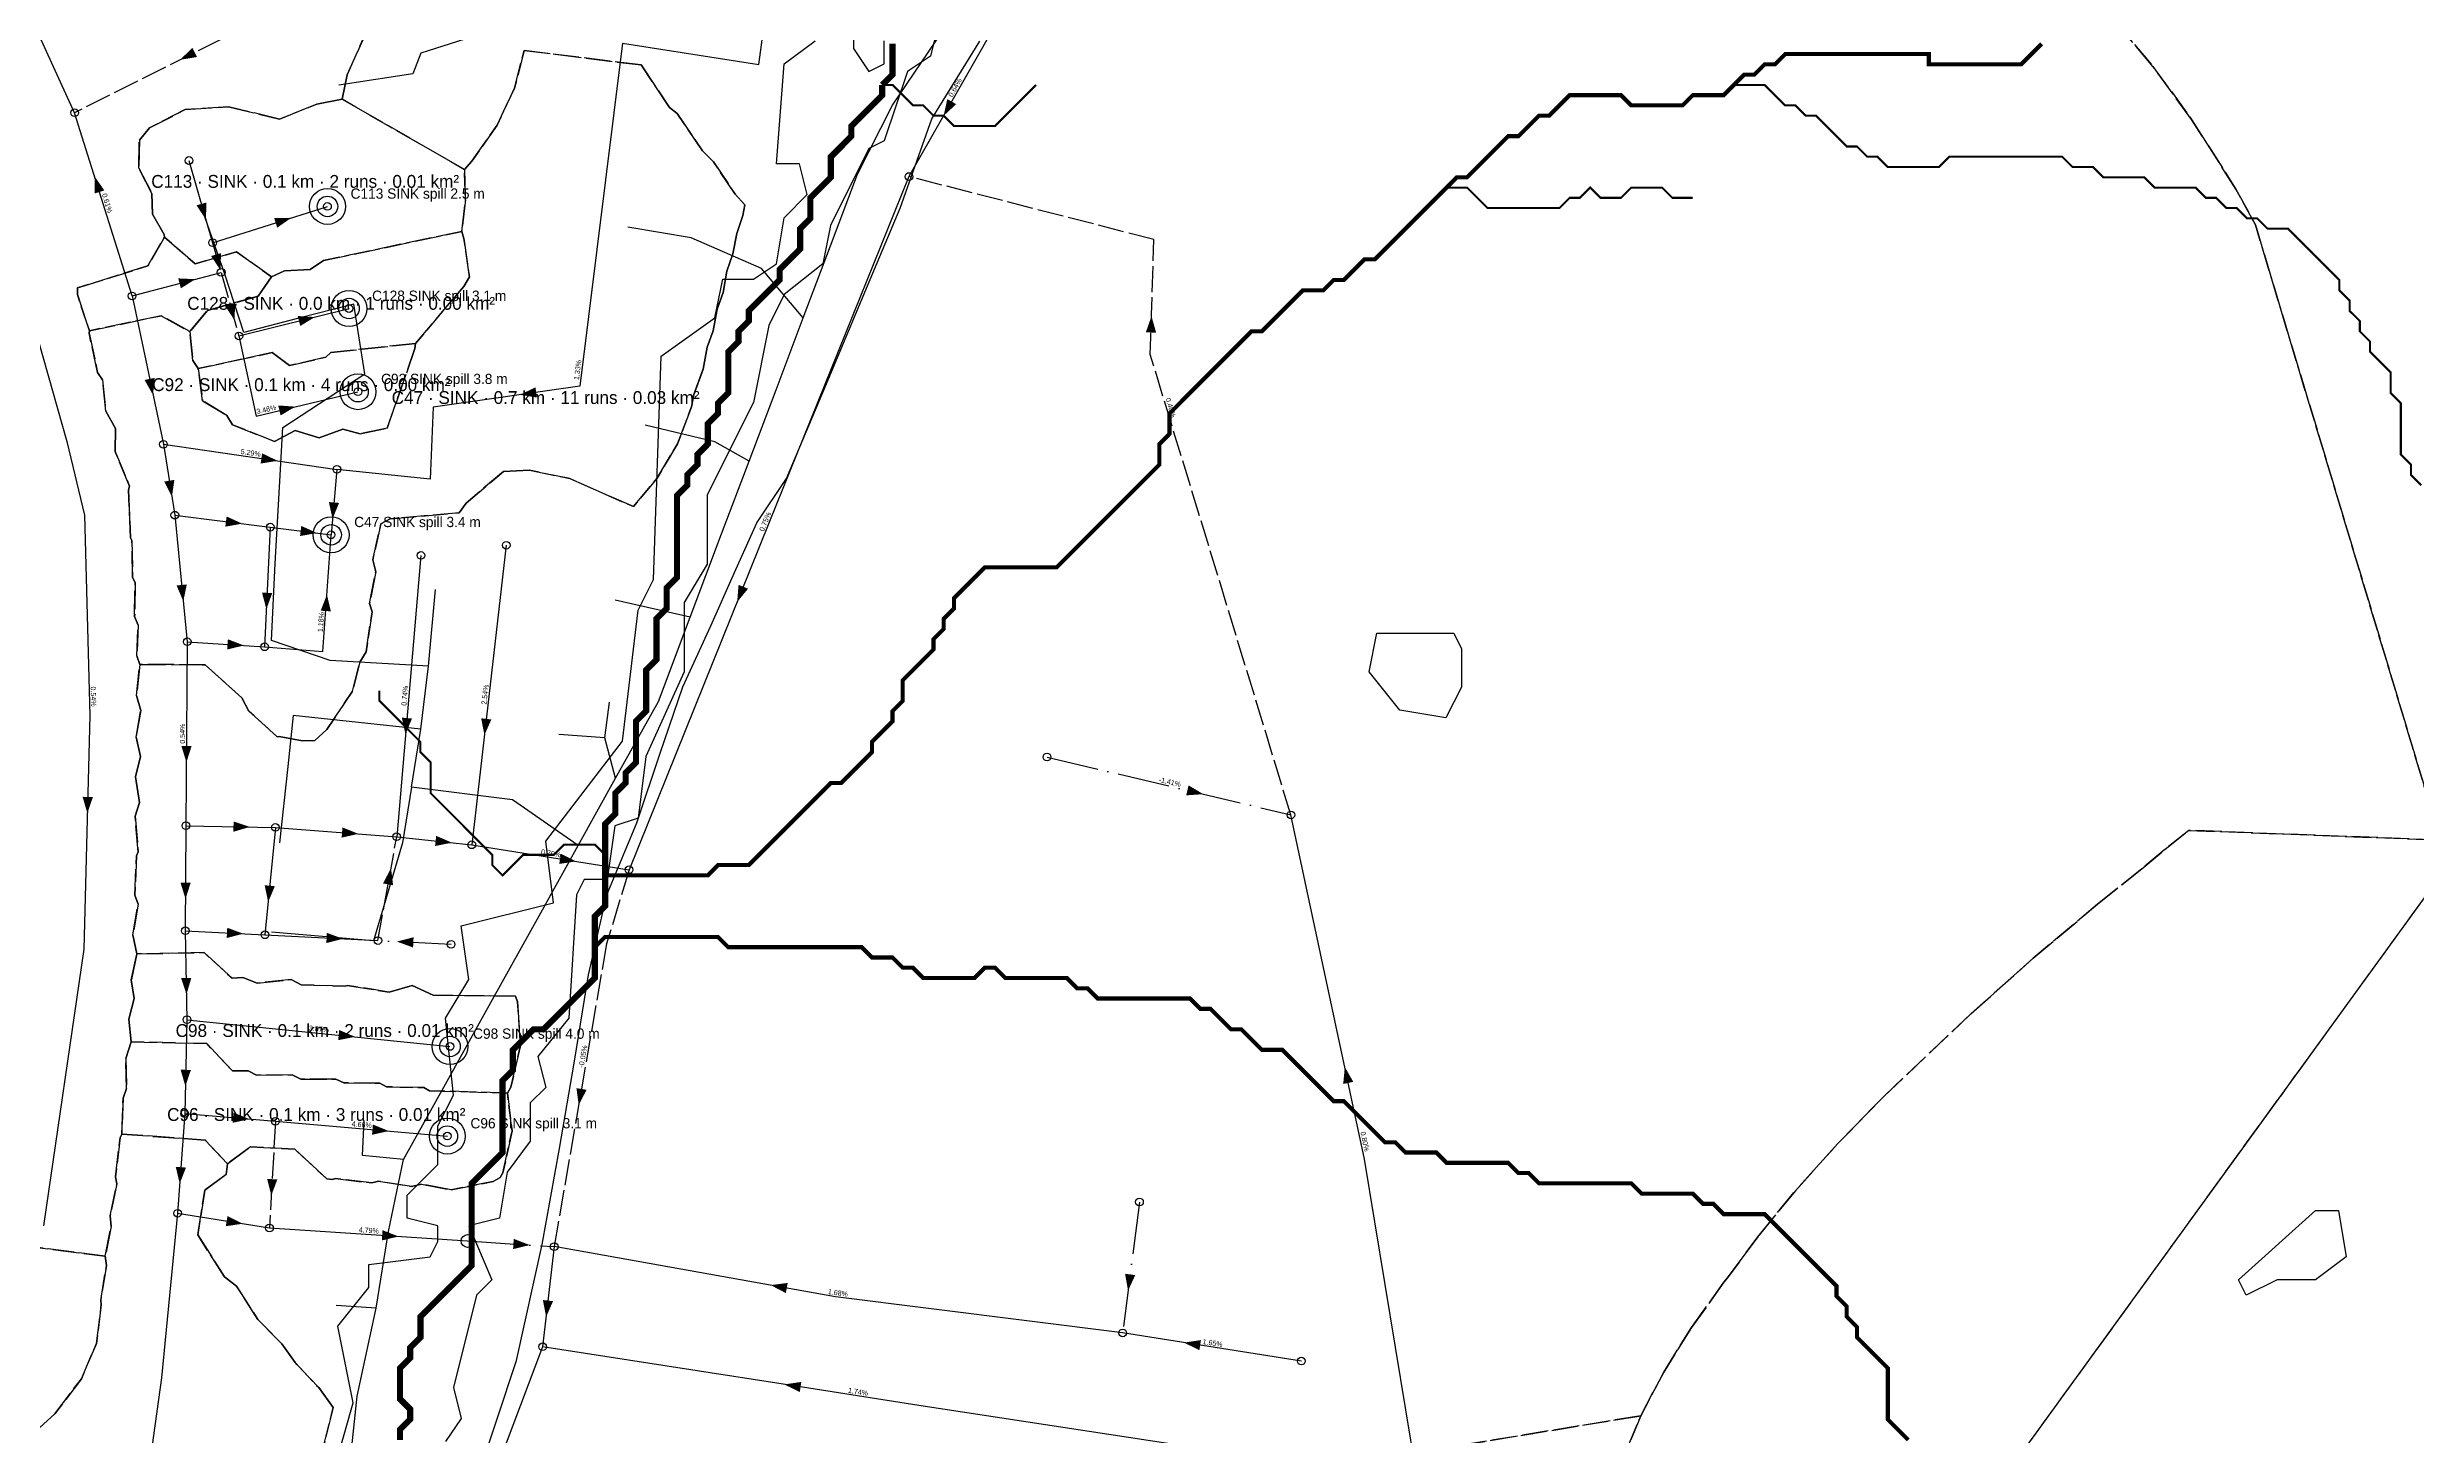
# Model space of a CAD drawing. Header units: metres. Extents: x 442821 to 452274, y 2561971 to 2571293.
# Drawn here: x 450447 to 451370, y 2567762 to 2568303 of the extents above; entities that cross this region are included whole.
import ezdxf
from ezdxf.enums import TextEntityAlignment as Align

# ---------------------------------------------------------------- set-up
doc = ezdxf.new("R2010")
doc.units = ezdxf.units.M
doc.header["$LTSCALE"] = 8
doc.linetypes.add('DASHDOT', pattern=[3.556, 2.54, -0.508, 0, -0.508])
doc.linetypes.add('DASHED', pattern=[1.524, 1.27, -0.254])
for name, color, linetype in [('A_ARROWS', 7, 'Continuous'), ('A_BUILT_2006', 252, 'Continuous'), ('A_CATCH_LABEL', 7, 'Continuous'), ('A_CATCHMENTS', 7, 'Continuous'), ('A_ENVELOPE', 3, 'Continuous'), ('A_GRADIENT', 8, 'Continuous'), ('A_JUNCTIONS', 8, 'Continuous'), ('A_OUTLET_LABEL', 7, 'Continuous'), ('A_OUTLETS', 7, 'Continuous'), ('A_RUNS', 7, 'Continuous'), ('A_STREAMS', 5, 'Continuous'), ('A_WADI', 4, 'Continuous')]:
    doc.layers.add(name, color=color, linetype=linetype)

msp = doc.modelspace()

# ---------------------------------------------------------------- linework, layer by layer
at = {"layer": 'A_ARROWS', "color": 1}
for points in [[(450498.24, 2568298.56), (450503.06, 2568303.22), (450504.86, 2568299.65)], [(450464.9, 2568253.16), (450468.73, 2568247.65), (450464.91, 2568246.45)], [(450550.83, 2568198.29), (450545.11, 2568194.81), (450544.14, 2568198.69)], [(450462.1, 2568004.83), (450460.26, 2568011.28), (450464.26, 2568011.17)]]:
    msp.add_solid(points, dxfattribs=at)
at = {"layer": 'A_ARROWS', "color": 2}
for points in [[(450795.93, 2568276.69), (450797.37, 2568283.24), (450800.84, 2568281.26)], [(450514.04, 2568216.48), (450510.35, 2568222.08), (450514.2, 2568223.19)], [(450504.24, 2568213.05), (450498.57, 2568209.47), (450497.54, 2568213.34)], [(450519.5, 2568196.99), (450515.85, 2568202.61), (450519.71, 2568203.69)], [(450876.99, 2568198.67), (450878.79, 2568192.21), (450874.79, 2568192.34)], [(450543.21, 2568163.36), (450537.45, 2568159.93), (450536.52, 2568163.82)], [(450715.45, 2568087.21), (450715.99, 2568093.89), (450719.7, 2568092.39)], [(450586.14, 2568035.6), (450584.7, 2568042.14), (450588.68, 2568041.8)], [(450616.91, 2568035.3), (450615.65, 2568041.88), (450619.63, 2568041.43)], [(450500.72, 2568024.71), (450498.77, 2568031.12), (450502.76, 2568031.09)], [(450897.21, 2568012.32), (450890.52, 2568011.85), (450891.44, 2568015.74)], [(450525.47, 2567999.54), (450519.04, 2567997.66), (450519.11, 2568001.66)], [(450567.78, 2567996.86), (450561.25, 2567995.36), (450561.55, 2567999.35)], [(450604.25, 2567993.4), (450597.68, 2567992.1), (450598.1, 2567996.07)], [(450580.49, 2567983.47), (450581.32, 2567976.81), (450577.38, 2567977.52)], [(450652.72, 2567986.1), (450646.08, 2567985.13), (450646.71, 2567989.08)], [(450500.37, 2567971.46), (450498.41, 2567977.87), (450502.41, 2567977.85)], [(450532.6, 2567970.25), (450531.23, 2567976.82), (450535.21, 2567976.43)], [(450522.93, 2567957.92), (450516.44, 2567956.25), (450516.64, 2567960.25)], [(450561.77, 2567955.94), (450555.28, 2567954.27), (450555.48, 2567958.26)], [(450582.8, 2567954.86), (450589.3, 2567956.53), (450589.09, 2567952.54)], [(450952.36, 2567906.02), (450955.65, 2567900.18), (450951.74, 2567899.35)], [(450653.67, 2567891.1), (450652.79, 2567897.74), (450656.73, 2567897.06)], [(450533.82, 2567855.86), (450532.18, 2567862.36), (450536.17, 2567862.13)], [(450522.73, 2567844.88), (450516.09, 2567843.92), (450516.73, 2567847.87)], [(450583.44, 2567839.92), (450576.92, 2567838.35), (450577.18, 2567842.34)], [(450634.6, 2567836.57), (450628.08, 2567834.99), (450628.34, 2567838.98)], [(450867.85, 2567818.76), (450866.68, 2567825.36), (450870.65, 2567824.85)], [(450728.49, 2567820.94), (450735.14, 2567821.79), (450734.44, 2567817.85)], [(450640.96, 2567808.56), (450639.71, 2567815.15), (450643.68, 2567814.69)], [(450889.65, 2567798.54), (450896.28, 2567799.52), (450895.66, 2567795.57)], [(450733.84, 2567782.23), (450740.47, 2567783.22), (450739.86, 2567779.27)]]:
    msp.add_solid(points, dxfattribs=at)
at = {"layer": 'A_ARROWS', "color": 4}
for points in [[(450508.36, 2568236.23), (450504.67, 2568241.83), (450508.51, 2568242.93)], [(450541.62, 2568236.96), (450536.12, 2568233.12), (450534.92, 2568236.93)], [(450500.77, 2567934.28), (450498.65, 2567940.64), (450502.65, 2567940.71)], [(450566.46, 2567917.74), (450559.89, 2567916.4), (450560.29, 2567920.38)], [(450498.11, 2567860.51), (450496.57, 2567867.04), (450500.56, 2567866.76)]]:
    msp.add_solid(points, dxfattribs=at)
at = {"layer": 'A_ARROWS', "color": 3}
for points in [[(450487.71, 2568167.9), (450484.42, 2568173.74), (450488.34, 2568174.57)], [(450630.77, 2568167.99), (450636.82, 2568170.88), (450637.39, 2568166.92)], [(450536.3, 2568142.25), (450529.68, 2568141.19), (450530.25, 2568145.15)], [(450495.07, 2568128.17), (450492.08, 2568134.17), (450496.03, 2568134.8)], [(450522.5, 2568117.76), (450515.9, 2568116.58), (450516.4, 2568120.55)], [(450557.69, 2568119.63), (450556.26, 2568126.18), (450560.24, 2568125.83)], [(450551.62, 2568114.1), (450545.02, 2568112.92), (450545.52, 2568116.88)], [(450499.51, 2568087.48), (450496.9, 2568093.66), (450500.88, 2568094.05)], [(450531.9, 2568084.41), (450530.2, 2568090.9), (450534.2, 2568090.71)], [(450555.51, 2568090.08), (450557.06, 2568083.56), (450553.07, 2568083.84)], [(450523.14, 2568070.28), (450516.63, 2568068.7), (450516.89, 2568072.69)], [(450500.32, 2567898.46), (450498.48, 2567904.9), (450502.48, 2567904.81)], [(450525.27, 2567885.66), (450518.73, 2567884.21), (450519.07, 2567888.2)], [(450579.64, 2567881), (450573.09, 2567879.55), (450573.43, 2567883.54)]]:
    msp.add_solid(points, dxfattribs=at)
at = {"layer": 'A_BUILT_2006', "color": 252}
for points in [[(450623.57, 2568311.14), (450592.12, 2568301.13)], [(450776, 2568280.83), (450795.58, 2568309.83)], [(450791.31, 2568275.57), (450810.12, 2568305.81)], [(450592.12, 2568301.13), (450589.04, 2568293.13)], [(450589.04, 2568293.13), (450560.12, 2568288.65)], [(450762.31, 2568254), (450776, 2568280.83)], [(450779.04, 2568240.77), (450791.31, 2568275.57)], [(450751.82, 2568226.06), (450762.31, 2568254)], [(450766.29, 2568210.45), (450779.04, 2568240.77)], [(450515.65, 2568215.05), (450507.94, 2568237.39)], [(450697.48, 2568229.16), (450672.84, 2568233.37)], [(450724.97, 2568217.15), (450697.48, 2568229.16)], [(450741.23, 2568197.99), (450751.82, 2568226.06)], [(450523.15, 2568192.25), (450515.65, 2568215.05)], [(450741.23, 2568197.99), (450724.97, 2568217.15)], [(450565.96, 2568203.36), (450544.55, 2568197.8)], [(450570.23, 2568176.09), (450565.96, 2568203.36)], [(450749.87, 2568171.39), (450766.29, 2568210.45)], [(450544.55, 2568197.8), (450523.15, 2568192.25)], [(450730.64, 2568169.92), (450741.23, 2568197.99)], [(450538.38, 2568155.25), (450570.23, 2568176.09)], [(450720.07, 2568142.05), (450730.64, 2568169.92)], [(450734.74, 2568135.4), (450749.87, 2568171.39)], [(450537.05, 2568132.01), (450538.38, 2568155.25)], [(450706.76, 2568149.63), (450679.52, 2568156.18)], [(450720.07, 2568142.05), (450706.76, 2568149.63)], [(450709.39, 2568113.73), (450720.07, 2568142.05)], [(450535.34, 2568102.22), (450537.05, 2568132.01)], [(450723.18, 2568118.11), (450734.74, 2568135.4)], [(450697.13, 2568081.24), (450709.39, 2568113.73)], [(450714.36, 2568098.73), (450723.18, 2568118.11)], [(450533.86, 2568072.26), (450535.34, 2568102.22)], [(450705.12, 2568077.95), (450714.36, 2568098.73)], [(450595.16, 2568062.17), (450597.82, 2568092.06)], [(450697.13, 2568081.24), (450667.9, 2568087.95)], [(450684.77, 2568048.49), (450697.13, 2568081.24)], [(450694.32, 2568054.14), (450705.12, 2568077.95)], [(450556.73, 2568064.45), (450533.86, 2568072.26)], [(450595.16, 2568062.17), (450556.73, 2568064.45)], [(450592.09, 2568037.64), (450595.16, 2568062.17)], [(450663.82, 2568034.27), (450665.71, 2568048.21)], [(450668.07, 2568018.49), (450684.77, 2568048.49)], [(450685.43, 2568028.23), (450694.32, 2568054.14)], [(450542.37, 2568042.98), (450540.25, 2568023.09)], [(450567.87, 2568040.24), (450542.37, 2568042.98)], [(450592.09, 2568037.64), (450567.87, 2568040.24)], [(450588.44, 2568015.04), (450592.09, 2568037.64)], [(450663.82, 2568034.27), (450645.86, 2568035.52)], [(450668.07, 2568018.49), (450663.82, 2568034.27)], [(450676.32, 2568001.2), (450685.43, 2568028.23)], [(450540.25, 2568023.09), (450537.08, 2567993.39)], [(450653.48, 2567992.27), (450668.07, 2568018.49)], [(450588.44, 2568015.04), (450584.99, 2567993.32)], [(450627.84, 2568010.15), (450588.44, 2568015.04)], [(450653.48, 2567992.27), (450627.84, 2568010.15)], [(450664.7, 2567973.08), (450676.32, 2568001.2)], [(450584.99, 2567993.32), (450573.69, 2567955.08)], [(450638.89, 2567966.06), (450653.48, 2567992.27)], [(450657.48, 2567941.91), (450664.7, 2567973.08)], [(450619.43, 2567931.09), (450638.89, 2567966.06)], [(450573.69, 2567955.08), (450533.93, 2567958.57)], [(450652.03, 2567908.25), (450657.48, 2567941.91)], [(450602.41, 2567900.51), (450619.43, 2567931.09)], [(450646.21, 2567874.14), (450652.03, 2567908.25)], [(450585.4, 2567869.94), (450602.41, 2567900.51)], [(450569.32, 2567871.47), (450570.08, 2567885.12)], [(450585.4, 2567869.94), (450569.32, 2567871.47)], [(450639.43, 2567836.82), (450646.21, 2567874.14)], [(450579.55, 2567841.81), (450585.4, 2567869.94)], [(450574.65, 2567812), (450579.55, 2567841.81)], [(450629.43, 2567791.63), (450639.43, 2567836.82)], [(450574.65, 2567812), (450559.16, 2567813)], [(450567.33, 2567777.62), (450574.65, 2567812)], [(450614.05, 2567745.25), (450629.43, 2567791.63)], [(450563.62, 2567743.16), (450567.33, 2567777.62)]]:
    msp.add_lwpolyline(points, dxfattribs=at)
at = {"layer": 'A_CATCHMENTS', "color": 3, "linetype": 'DASHED'}
for points in [[(451670.83, 2568382.16), (451387.51, 2567991.69), (451379.52, 2567994.44), (451307.39, 2568234.22), (451299.76, 2568248.18), (451282.52, 2568275.27), (451267.44, 2568296), (451252.3, 2568313.88)], [(450436.59, 2567836.4), (450469.05, 2567832.18), (450469.51, 2567828.61), (450467.3, 2567815.01), (450467.55, 2567813.43), (450465.67, 2567798.25), (450459.78, 2567784.47), (450449.42, 2567770.75), (450442.09, 2567764.16)], [(450972.87, 2567754.44), (451067.79, 2567770.04), (451057.72, 2567745.98)]]:
    msp.add_lwpolyline(points, dxfattribs=at)
at = {"layer": 'A_CATCHMENTS', "color": 1, "linetype": 'DASHED'}
for points in [[(450571.56, 2568310.99), (450563.37, 2568292.69), (450561.46, 2568283.18), (450551.6, 2568281.32), (450537.05, 2568275.48), (450537.03, 2568275.47), (450517.16, 2568280.27), (450500.25, 2568279.12), (450486.33, 2568272.02), (450482.38, 2568267.29), (450482.16, 2568256.34), (450487.23, 2568246.45), (450487.46, 2568238.39), (450492.07, 2568230.5), (450492.16, 2568229.4), (450485.72, 2568218.24), (450458.32, 2568209.64), (450458.2, 2568207.01), (450462.94, 2568192.92), (450462.79, 2568191.96), (450466.12, 2568176.71), (450468.07, 2568173.87), (450469.3, 2568161.62), (450473.08, 2568154.8), (450472.92, 2568145.94), (450478.59, 2568132.4), (450478.1, 2568130.98), (450478.96, 2568112.25), (450479.51, 2568111.13), (450479.73, 2568096.9), (450480.72, 2568094.64), (450480.54, 2568081.54), (450481.89, 2568078.15), (450481.39, 2568066.19), (450482.57, 2568062.9), (450481.24, 2568050.79), (450482.96, 2568044.97), (450481.08, 2568034.47), (450482.76, 2568027.04), (450480.82, 2568019.1), (450482.39, 2568009.12), (450480.72, 2568003.73), (450481.97, 2567989.9), (450481.28, 2567988.34), (450480.64, 2567972.99), (450481.89, 2567969.42), (450479.83, 2567957.42), (450481.42, 2567950.05), (450479.23, 2567939.97), (450480.35, 2567932.69), (450478.29, 2567924.57), (450479.14, 2567915.79), (450477.08, 2567909.22), (450477.4, 2567897.53), (450476.04, 2567893.84), (450475.52, 2567879.81), (450474.91, 2567878.47), (450473.04, 2567863.21), (450473.54, 2567860.42), (450470.99, 2567847.98), (450471.39, 2567843.79), (450469.05, 2567832.18), (450436.59, 2567836.4)], [(451057.72, 2567745.98), (451067.79, 2567770.04), (451076.69, 2567787.06), (451087.49, 2567804.4), (451100.19, 2567822.04), (451101.6, 2567823.78), (451113.33, 2567839.76), (451128.02, 2567857.74), (451144.43, 2567875.99), (451162.55, 2567894.53), (451196.48, 2567926.73), (451220.77, 2567948.35), (451245.81, 2567969.41), (451263.12, 2567983.23), (451272.07, 2567990.73), (451281.41, 2567998.19), (451379.52, 2567994.44)], [(451387.51, 2567991.69), (451207.65, 2567743.81), (451324.08, 2567311.18), (451322.04, 2567309.81), (451311.74, 2567302.02), (451285.51, 2567284.53), (451266.74, 2567269.94), (451264.47, 2567268.5), (451217.15, 2567231.72), (451174.54, 2567214.49), (451142.94, 2567219.34), (451136.05, 2567219.12), (451115.51, 2567222.28), (451112.11, 2567226.53), (451092.06, 2567218.87), (451075.01, 2567209.29), (451067.01, 2567202.67), (451063.87, 2567187.99), (451065.15, 2567166.39)]]:
    msp.add_lwpolyline(points, dxfattribs=at)
at = {"layer": 'A_CATCHMENTS', "color": 2, "linetype": 'DASHED'}
for points in [[(450553.92, 2567756.96), (450557.59, 2567771.64), (450557.6, 2567771.72), (450557.98, 2567773.21), (450552.3, 2567780.98), (450543.07, 2567790.73), (450537.91, 2567798.11), (450528.6, 2567807.5), (450520.29, 2567820.54), (450515.55, 2567824.13), (450505.12, 2567840.51), (450507.91, 2567857.96), (450516.22, 2567864.12), (450516.73, 2567868.28), (450525.68, 2567874.91), (450542.95, 2567873.94), (450555.49, 2567862.33), (450557.62, 2567862.14), (450558.85, 2567862.48), (450573.04, 2567860.76), (450575.63, 2567861.41), (450588.46, 2567859.42), (450592.42, 2567860.3), (450603.89, 2567858.12), (450620.33, 2567861.29), (450623.01, 2567862.87), (450624.15, 2567864.76), (450627.69, 2567881.06), (450625.88, 2567895.83), (450627.18, 2567898.05), (450631.04, 2567914.29), (450629.77, 2567931.42), (450628.99, 2567933.61), (450596.89, 2567933.95), (450588.79, 2567937.67), (450579.75, 2567935.16), (450563.46, 2567937.78), (450562.72, 2567937.47), (450545.5, 2567938), (450541.51, 2567940.06), (450528.31, 2567938.7), (450522.73, 2567940.84), (450518.5, 2567940.57), (450507.65, 2567950.55), (450481.42, 2567950.05), (450479.83, 2567957.42), (450481.89, 2567969.42), (450480.64, 2567972.99), (450481.28, 2567988.34), (450481.97, 2567989.9), (450480.72, 2568003.73), (450482.39, 2568009.12), (450480.82, 2568019.1), (450482.76, 2568027.04), (450481.08, 2568034.47), (450482.96, 2568044.97), (450481.24, 2568050.79), (450482.57, 2568062.9), (450508.04, 2568062.71), (450522.34, 2568049.87), (450525.08, 2568044.66), (450536.16, 2568034.72), (450536.95, 2568034.76), (450545.94, 2568033.09), (450550.8, 2568033.29), (450555.5, 2568037.52), (450565.45, 2568052.44), (450568.3, 2568063.82), (450570.77, 2568067.76), (450573.12, 2568083.34), (450572.17, 2568086.63), (450574.52, 2568099), (450573.35, 2568103.7), (450576.54, 2568117.62), (450580.2, 2568119.64), (450607.05, 2568122.01), (450609.84, 2568125.8), (450624.35, 2568138.09), (450634.46, 2568138.56), (450650.21, 2568135.32), (450674.99, 2568124.38), (450684.3, 2568135.54), (450692.19, 2568148.89), (450697.64, 2568163.23), (450698.61, 2568168.15), (450702.18, 2568177.94), (450703.79, 2568186.59), (450706.05, 2568192.92), (450707.64, 2568201.36), (450709.93, 2568207.9), (450711.48, 2568216.12), (450713.81, 2568222.87), (450715.33, 2568230.89), (450717.69, 2568237.85), (450718.48, 2568242), (450714.64, 2568246.22), (450706.24, 2568258.79), (450701.88, 2568263.06), (450692.11, 2568277.66), (450689.11, 2568279.9), (450677.98, 2568296.53), (450632.43, 2568302.22), (450628.62, 2568287.45), (450621.82, 2568273.05), (450612.04, 2568259.03), (450609.08, 2568255.86), (450561.46, 2568283.18), (450563.37, 2568292.69), (450571.56, 2568310.99)], [(451252.3, 2568313.88), (451267.44, 2568296), (451282.52, 2568275.27), (451299.76, 2568248.18), (451307.39, 2568234.22), (451379.52, 2567994.44), (451281.41, 2567998.19), (451272.07, 2567990.73), (451263.12, 2567983.23), (451245.81, 2567969.41), (451220.77, 2567948.35), (451196.48, 2567926.73), (451162.55, 2567894.53), (451144.43, 2567875.99), (451128.02, 2567857.74), (451113.33, 2567839.76), (451101.6, 2567823.78), (451100.19, 2567822.04), (451087.49, 2567804.4), (451076.69, 2567787.06), (451067.79, 2567770.04), (450972.87, 2567754.44)]]:
    msp.add_lwpolyline(points, dxfattribs=at)
at = {"layer": 'A_CATCHMENTS', "color": 3, "linetype": 'DASHED'}
for points in [[(450545.94, 2568033.09), (450536.95, 2568034.76), (450536.16, 2568034.72), (450525.08, 2568044.66), (450522.34, 2568049.87), (450508.04, 2568062.71), (450482.57, 2568062.9), (450481.39, 2568066.19), (450481.89, 2568078.15), (450480.54, 2568081.54), (450480.72, 2568094.64), (450479.73, 2568096.9), (450479.51, 2568111.13), (450478.96, 2568112.25), (450478.1, 2568130.98), (450478.59, 2568132.4), (450472.92, 2568145.94), (450473.08, 2568154.8), (450469.3, 2568161.62), (450468.07, 2568173.87), (450466.12, 2568176.71), (450462.79, 2568191.96), (450462.94, 2568192.92), (450490.87, 2568198.82), (450502.06, 2568192.59), (450503.18, 2568181.29), (450505.29, 2568178.2), (450507.04, 2568165.66), (450516.52, 2568159.89), (450518.75, 2568156.27), (450535.08, 2568149.84), (450543.17, 2568154.12), (450552.53, 2568151.17), (450561.77, 2568154.52), (450568.42, 2568152.71), (450578.98, 2568154.97), (450589.84, 2568185.99), (450590.06, 2568188), (450608.87, 2568210.24), (450611.04, 2568213.9), (450608.93, 2568228.93), (450608.13, 2568231.68), (450609.47, 2568244.11), (450609.08, 2568255.86), (450612.04, 2568259.03), (450621.82, 2568273.05), (450628.62, 2568287.45), (450632.43, 2568302.22), (450677.98, 2568296.53), (450689.11, 2568279.9), (450692.11, 2568277.66), (450701.88, 2568263.06), (450706.24, 2568258.79), (450714.64, 2568246.22), (450718.48, 2568242), (450717.69, 2568237.85), (450715.33, 2568230.89), (450713.81, 2568222.87), (450711.48, 2568216.12), (450709.93, 2568207.9), (450707.64, 2568201.36), (450706.05, 2568192.92), (450703.79, 2568186.59), (450702.18, 2568177.94), (450698.61, 2568168.15), (450697.64, 2568163.23), (450692.19, 2568148.89), (450684.3, 2568135.54), (450674.99, 2568124.38), (450650.21, 2568135.32), (450634.46, 2568138.56), (450624.35, 2568138.09), (450609.84, 2568125.8), (450607.05, 2568122.01), (450580.2, 2568119.64), (450576.54, 2568117.62), (450573.35, 2568103.7), (450574.52, 2568099), (450572.17, 2568086.63), (450573.12, 2568083.34), (450570.77, 2568067.76), (450568.3, 2568063.82), (450565.45, 2568052.44), (450555.5, 2568037.52), (450550.8, 2568033.29), (450545.94, 2568033.09)], [(450623.01, 2567862.87), (450620.33, 2567861.29), (450603.89, 2567858.12), (450592.42, 2567860.3), (450588.46, 2567859.42), (450575.63, 2567861.41), (450573.04, 2567860.76), (450558.85, 2567862.48), (450557.62, 2567862.14), (450555.49, 2567862.33), (450542.95, 2567873.94), (450525.68, 2567874.91), (450516.73, 2567868.28), (450508.08, 2567877.48), (450475.52, 2567879.81), (450476.04, 2567893.84), (450477.4, 2567897.53), (450477.08, 2567909.22), (450479.14, 2567915.79), (450508.64, 2567915.07), (450518.63, 2567904.48), (450524.82, 2567904.43), (450528.07, 2567902.8), (450541.93, 2567902.92), (450545.29, 2567901.28), (450559.03, 2567901.27), (450562.04, 2567899.76), (450576.13, 2567899.61), (450578.79, 2567898.24), (450593.23, 2567897.95), (450595.54, 2567896.73), (450625.88, 2567895.83), (450627.69, 2567881.06), (450624.15, 2567864.76), (450623.01, 2567862.87)]]:
    msp.add_lwpolyline(points, close=True, dxfattribs=at)
at = {"layer": 'A_CATCHMENTS', "color": 4, "linetype": 'DASHED'}
for points in [[(450487.23, 2568246.45), (450482.16, 2568256.34), (450482.38, 2568267.29), (450486.33, 2568272.02), (450500.25, 2568279.12), (450517.16, 2568280.27), (450537.03, 2568275.47), (450537.05, 2568275.48), (450551.6, 2568281.32), (450561.46, 2568283.18), (450609.08, 2568255.86), (450609.47, 2568244.11), (450608.13, 2568231.68), (450554.19, 2568220.29), (450548.94, 2568216.81), (450539.02, 2568216.35), (450533.93, 2568213.96), (450520.28, 2568223.69), (450504.09, 2568219.03), (450492.16, 2568229.4), (450492.07, 2568230.5), (450487.46, 2568238.39), (450487.23, 2568246.45)], [(450627.18, 2567898.05), (450625.88, 2567895.83), (450595.54, 2567896.73), (450593.23, 2567897.95), (450578.79, 2567898.24), (450576.13, 2567899.61), (450562.04, 2567899.76), (450559.03, 2567901.27), (450545.29, 2567901.28), (450541.93, 2567902.92), (450528.07, 2567902.8), (450524.82, 2567904.43), (450518.63, 2567904.48), (450508.64, 2567915.07), (450479.14, 2567915.79), (450478.29, 2567924.57), (450480.35, 2567932.69), (450479.23, 2567939.97), (450481.42, 2567950.05), (450507.65, 2567950.55), (450518.5, 2567940.57), (450522.73, 2567940.84), (450528.31, 2567938.7), (450541.51, 2567940.06), (450545.5, 2567938), (450562.72, 2567937.47), (450563.46, 2567937.78), (450579.75, 2567935.16), (450588.79, 2567937.67), (450596.89, 2567933.95), (450628.99, 2567933.61), (450629.77, 2567931.42), (450631.04, 2567914.29), (450627.18, 2567898.05)]]:
    msp.add_lwpolyline(points, close=True, dxfattribs=at)
at = {"layer": 'A_CATCHMENTS', "color": 1, "linetype": 'DASHED'}
msp.add_lwpolyline([(450528.75, 2568206.4), (450533.93, 2568213.96), (450539.02, 2568216.35), (450548.94, 2568216.81), (450554.19, 2568220.29), (450608.13, 2568231.68), (450608.93, 2568228.93), (450611.04, 2568213.9), (450608.87, 2568210.24), (450590.06, 2568188), (450556.99, 2568184.43), (450555.06, 2568182.65), (450540.86, 2568179.35), (450534.21, 2568184.42), (450505.29, 2568178.2), (450503.18, 2568181.29), (450502.06, 2568192.59), (450508.92, 2568200.85), (450528.75, 2568206.4)], close=True, dxfattribs=at)
at = {"layer": 'A_CATCHMENTS', "color": 2, "linetype": 'DASHED'}
for points in [[(450504.09, 2568219.03), (450520.28, 2568223.69), (450533.93, 2568213.96), (450528.75, 2568206.4), (450508.92, 2568200.85), (450502.06, 2568192.59), (450490.87, 2568198.82), (450462.94, 2568192.92), (450458.2, 2568207.01), (450458.32, 2568209.64), (450485.72, 2568218.24), (450492.16, 2568229.4), (450504.09, 2568219.03)], [(450556.99, 2568184.43), (450590.06, 2568188), (450589.84, 2568185.99), (450578.98, 2568154.97), (450568.42, 2568152.71), (450561.77, 2568154.52), (450552.53, 2568151.17), (450543.17, 2568154.12), (450535.08, 2568149.84), (450518.75, 2568156.27), (450516.52, 2568159.89), (450507.04, 2568165.66), (450505.29, 2568178.2), (450534.21, 2568184.42), (450540.86, 2568179.35), (450555.06, 2568182.65), (450556.99, 2568184.43)]]:
    msp.add_lwpolyline(points, close=True, dxfattribs=at)
at = {"layer": 'A_CATCHMENTS', "color": 4, "linetype": 'DASHED'}
msp.add_lwpolyline([(450442.09, 2567764.16), (450449.42, 2567770.75), (450459.78, 2567784.47), (450465.67, 2567798.25), (450467.55, 2567813.43), (450467.3, 2567815.01), (450469.51, 2567828.61), (450469.05, 2567832.18), (450471.39, 2567843.79), (450470.99, 2567847.98), (450473.54, 2567860.42), (450473.04, 2567863.21), (450474.91, 2567878.47), (450475.52, 2567879.81), (450508.08, 2567877.48), (450516.73, 2567868.28), (450516.22, 2567864.12), (450507.91, 2567857.96), (450505.12, 2567840.51), (450515.55, 2567824.13), (450520.29, 2567820.54), (450528.6, 2567807.5), (450537.91, 2567798.11), (450543.07, 2567790.73), (450552.3, 2567780.98), (450557.98, 2567773.21), (450557.6, 2567771.72), (450557.59, 2567771.64), (450553.92, 2567756.96)], dxfattribs=at)
at = {"layer": 'A_ENVELOPE', "color": 3}
msp.add_lwpolyline([(451933.14, 2568743.69), (451207.65, 2567743.81), (451463.44, 2566793.35)], dxfattribs=at)
at = {"layer": 'A_JUNCTIONS'}
for centre in [(450457.14, 2568277.91), (450501.72, 2568259.3), (450782.44, 2568253.05), (450555.72, 2568241.41), (450510.94, 2568227.26), (450514.27, 2568215.71), (450479.54, 2568206.49), (450564.12, 2568201.6), (450521.2, 2568190.93), (450567.62, 2568169.18), (450491.77, 2568148.69), (450559.39, 2568138.92), (450496.21, 2568121.07), (450533.41, 2568116.39), (450557.14, 2568113.41), (450625.43, 2568109.33), (450592.16, 2568105.37), (450501.06, 2568071.73), (450531.21, 2568069.75), (450836.26, 2568026.78), (450500.54, 2568000.02), (450535.43, 2567999.34), (450931.35, 2568004.22), (450582.7, 2567995.72), (450611.99, 2567992.57), (450673.28, 2567982.83), (450500.3, 2567959.08), (450531.36, 2567957.49), (450575.39, 2567955.24), (450603.91, 2567953.78), (450500.95, 2567924.41), (450603.49, 2567913.97), (450500.06, 2567887.82), (450535.44, 2567884.79), (450602.46, 2567879.04), (450872.3, 2567853.34), (450497.28, 2567848.96), (450533.11, 2567843.22), (450644.12, 2567835.95), (450639.61, 2567796.93), (450865.73, 2567802.31), (450935.41, 2567791.33)]:
    msp.add_circle(centre, 1.5, dxfattribs=at)
at = {"layer": 'A_JUNCTIONS', "color": 30}
msp.add_circle((450610.34, 2567838.16), 2.5, dxfattribs=at)
at = {"layer": 'A_OUTLETS', "color": 1}
for centre, radius in [((450555.72, 2568241.41), 7), ((450555.72, 2568241.41), 4), ((450564.12, 2568201.6), 7), ((450564.12, 2568201.6), 4), ((450567.62, 2568169.18), 7), ((450567.62, 2568169.18), 4), ((450557.14, 2568113.41), 7), ((450557.14, 2568113.41), 4), ((450603.49, 2567913.97), 7), ((450603.49, 2567913.97), 4), ((450602.46, 2567879.04), 7), ((450602.46, 2567879.04), 4)]:
    msp.add_circle(centre, radius, dxfattribs=at)
at = {"layer": 'A_RUNS', "color": 1}
for points in [[(450457.14, 2568277.91), (450396.31, 2568410.9)], [(450479.54, 2568206.49), (450457.14, 2568277.91)], [(450423.08, 2568252.36), (450443.2, 2568188.3), (450454.1, 2568149.72), (450460.93, 2568121.02), (450463.09, 2568043), (450460.72, 2567951.95), (450444.99, 2567844)], [(450521.2, 2568190.93), (450564.12, 2568201.6)]]:
    msp.add_lwpolyline(points, dxfattribs=at)
at = {"layer": 'A_RUNS', "color": 2}
for points in [[(450670.78, 2568305.06), (450723.88, 2568296.75), (450734.87, 2568377.24)], [(450821.13, 2568320.83), (450782.44, 2568253.05)], [(450782.44, 2568253.05), (450727.86, 2568117.94), (450673.28, 2567982.83)], [(450479.54, 2568206.49), (450514.27, 2568215.71)], [(450521.2, 2568190.93), (450527.91, 2568159.71), (450567.62, 2568169.18)], [(450592.16, 2568105.37), (450582.7, 2567995.72)], [(450625.43, 2568109.33), (450611.99, 2567992.57)], [(450501.06, 2568071.73), (450500.54, 2568000.02)], [(450500.54, 2568000.02), (450500.3, 2567959.08)], [(450500.54, 2568000.02), (450535.43, 2567999.34)], [(450980.13, 2567747.85), (450960.06, 2567870), (450931.35, 2568004.22)], [(450535.43, 2567999.34), (450531.36, 2567957.49)], [(450535.43, 2567999.34), (450582.7, 2567995.72)], [(450582.7, 2567995.72), (450611.99, 2567992.57)], [(450611.99, 2567992.57), (450673.28, 2567982.83)], [(450500.3, 2567959.08), (450531.36, 2567957.49)], [(450531.36, 2567957.49), (450575.39, 2567955.24)], [(450497.28, 2567848.96), (450533.11, 2567843.22)], [(450533.11, 2567843.22), (450610.34, 2567838.16)], [(450644.12, 2567835.95), (450639.61, 2567796.93)], [(450865.73, 2567802.31), (450753.8, 2567816.44), (450644.12, 2567835.95)], [(450639.61, 2567796.93), (450610.84, 2567720.72), (450570.33, 2567629.29), (450562.49, 2567570.71)], [(450885.1, 2567758.92), (450786.26, 2567774.06), (450738.42, 2567781.52), (450639.61, 2567796.93)], [(450935.41, 2567791.33), (450865.73, 2567802.31)]]:
    msp.add_lwpolyline(points, dxfattribs=at)
at = {"layer": 'A_RUNS', "color": 1, "linetype": 'DASHED'}
msp.add_lwpolyline([(450568.83, 2568334.03), (450457.14, 2568277.91)], dxfattribs=at)
at = {"layer": 'A_RUNS', "color": 3}
for points in [[(450670.78, 2568305.06), (450654.08, 2568171.34), (450596.88, 2568163.11), (450595.82, 2568135.13), (450559.39, 2568138.92)], [(450479.54, 2568206.49), (450491.77, 2568148.69)], [(450491.77, 2568148.69), (450559.39, 2568138.92)], [(450491.77, 2568148.69), (450496.21, 2568121.07)], [(450559.39, 2568138.92), (450557.14, 2568113.41)], [(450496.21, 2568121.07), (450533.41, 2568116.39)], [(450496.21, 2568121.07), (450501.06, 2568071.73)], [(450533.41, 2568116.39), (450531.21, 2568069.75)], [(450531.21, 2568069.75), (450553.97, 2568067.9), (450557.14, 2568113.41)], [(450533.41, 2568116.39), (450557.14, 2568113.41)], [(450501.06, 2568071.73), (450531.21, 2568069.75)], [(450500.95, 2567924.41), (450500.06, 2567887.82)], [(450500.06, 2567887.82), (450535.44, 2567884.79)], [(450535.44, 2567884.79), (450602.46, 2567879.04)]]:
    msp.add_lwpolyline(points, dxfattribs=at)
at = {"layer": 'A_RUNS', "color": 4}
for points in [[(450501.72, 2568259.3), (450510.94, 2568227.26)], [(450510.94, 2568227.26), (450555.72, 2568241.41)], [(450500.3, 2567959.08), (450500.95, 2567924.41)], [(450500.95, 2567924.41), (450603.49, 2567913.97)], [(450500.06, 2567887.82), (450497.28, 2567848.96)], [(450497.28, 2567848.96), (450491.05, 2567784.87), (450477.87, 2567690.16), (450454.64, 2567592.9)]]:
    msp.add_lwpolyline(points, dxfattribs=at)
at = {"layer": 'A_RUNS', "color": 2, "linetype": 'DASHED'}
for points in [[(450931.35, 2568004.22), (450876.52, 2568183.64), (450877.93, 2568228.49), (450782.44, 2568253.05)], [(450510.94, 2568227.26), (450514.27, 2568215.71)], [(450514.27, 2568215.71), (450521.2, 2568190.93)], [(450575.39, 2567955.24), (450582.7, 2567995.72)], [(450673.28, 2567982.83), (450664.56, 2567954.01), (450644.12, 2567835.95)], [(450535.44, 2567884.79), (450533.11, 2567843.22)]]:
    msp.add_lwpolyline(points, dxfattribs=at)
at = {"layer": 'A_RUNS', "color": 2, "linetype": 'DASHDOT'}
for points in [[(450836.26, 2568026.78), (450931.35, 2568004.22)], [(450603.91, 2567953.78), (450575.39, 2567955.24)], [(450872.3, 2567853.34), (450865.73, 2567802.31)], [(450610.34, 2567838.16), (450644.12, 2567835.95)]]:
    msp.add_lwpolyline(points, dxfattribs=at)
at = {"layer": 'A_STREAMS', "color": 5}
for points, const_width in [([(450776, 2568304.78), (450776, 2568300.78), (450776, 2568296.78), (450776, 2568292.77), (450772, 2568288.77)], 2.4), ([(451224.06, 2568304.78), (451220.06, 2568300.78), (451216.06, 2568296.78), (451212.06, 2568296.78), (451208.06, 2568296.78), (451204.06, 2568296.78), (451200.05, 2568296.78), (451196.05, 2568296.78), (451192.05, 2568296.78), (451188.05, 2568296.78), (451184.05, 2568296.78), (451180.05, 2568296.78), (451180.05, 2568300.78), (451176.05, 2568300.78), (451172.05, 2568300.78), (451168.05, 2568300.78), (451164.05, 2568300.78), (451160.05, 2568300.78), (451156.05, 2568300.78), (451152.05, 2568300.78), (451148.05, 2568300.78), (451144.05, 2568300.78), (451140.05, 2568300.78), (451136.05, 2568300.78), (451132.05, 2568300.78), (451128.04, 2568300.78), (451124.04, 2568300.78), (451120.04, 2568296.78), (451116.04, 2568296.78), (451112.04, 2568292.77), (451108.04, 2568292.77), (451104.04, 2568288.77)], 1.6), ([(450772, 2568288.77), (450772, 2568284.77), (450768, 2568280.77), (450763.99, 2568276.77), (450759.99, 2568272.77), (450759.99, 2568268.77), (450755.99, 2568264.76), (450751.99, 2568260.76), (450751.99, 2568256.76), (450751.99, 2568252.76), (450747.99, 2568248.76), (450743.99, 2568244.76), (450743.99, 2568240.76), (450743.99, 2568236.75), (450739.99, 2568232.75), (450739.99, 2568228.75), (450739.99, 2568224.75), (450735.99, 2568220.75), (450731.99, 2568216.75), (450731.99, 2568212.75), (450727.99, 2568208.74), (450723.99, 2568204.74), (450719.99, 2568200.74), (450719.99, 2568196.74), (450715.99, 2568192.74), (450715.99, 2568188.74), (450711.99, 2568184.74), (450711.99, 2568180.74), (450711.99, 2568176.73), (450711.99, 2568172.73), (450711.99, 2568168.73), (450707.99, 2568164.73), (450707.99, 2568160.73), (450703.99, 2568156.73), (450703.99, 2568152.73), (450703.99, 2568148.72), (450699.99, 2568144.72), (450699.99, 2568140.72), (450695.99, 2568136.72), (450695.99, 2568132.72), (450691.98, 2568128.72), (450691.98, 2568124.72), (450691.98, 2568120.71), (450691.98, 2568116.71), (450691.98, 2568112.71), (450691.98, 2568108.71), (450691.98, 2568104.71), (450691.98, 2568100.71), (450691.98, 2568096.71), (450687.98, 2568092.7), (450687.98, 2568088.7), (450687.98, 2568084.7), (450683.98, 2568080.7), (450683.98, 2568076.7), (450683.98, 2568072.7), (450683.98, 2568068.7), (450683.98, 2568064.69), (450679.98, 2568060.69), (450679.98, 2568056.69), (450679.98, 2568052.69), (450679.98, 2568048.69), (450679.98, 2568044.69), (450675.98, 2568040.69), (450675.98, 2568036.68), (450675.98, 2568032.68), (450675.98, 2568028.68), (450675.98, 2568024.68), (450671.98, 2568020.68), (450671.98, 2568016.68), (450667.98, 2568012.68), (450667.98, 2568008.68), (450667.98, 2568004.67), (450663.98, 2568000.67), (450663.98, 2567996.67), (450663.98, 2567992.67), (450663.98, 2567988.67)], 2.4), ([(450832, 2568288.77), (450828, 2568284.77), (450824, 2568280.77), (450820, 2568276.77), (450816, 2568272.77), (450812, 2568272.77), (450808, 2568272.77), (450804, 2568272.77), (450800, 2568272.77), (450796, 2568276.77), (450792, 2568276.77), (450788, 2568280.77), (450784, 2568280.77), (450780, 2568284.77), (450776, 2568288.77), (450772, 2568288.77)], 0.8), ([(451104.04, 2568288.77), (451100.04, 2568284.77), (451096.04, 2568284.77), (451092.04, 2568284.77), (451088.04, 2568284.77), (451084.04, 2568280.77), (451080.04, 2568280.77), (451076.04, 2568280.77), (451072.04, 2568280.77), (451068.04, 2568280.77), (451064.04, 2568280.77), (451060.04, 2568284.77), (451056.04, 2568284.77), (451052.03, 2568284.77), (451048.03, 2568284.77), (451044.03, 2568284.77), (451040.03, 2568284.77), (451036.03, 2568280.77), (451032.03, 2568276.77), (451028.03, 2568276.77), (451024.03, 2568272.77), (451020.03, 2568268.77), (451016.03, 2568268.77), (451012.03, 2568264.76), (451008.03, 2568260.76), (451004.03, 2568256.76), (451000.03, 2568252.76), (450996.03, 2568252.76), (450992.03, 2568248.76)], 1.6), ([(451372.08, 2568132.72), (451368.08, 2568136.72), (451368.08, 2568140.72), (451364.08, 2568144.72), (451364.08, 2568148.72), (451364.08, 2568152.73), (451364.08, 2568156.73), (451364.08, 2568160.73), (451364.08, 2568164.73), (451360.08, 2568168.73), (451360.08, 2568172.73), (451360.08, 2568176.73), (451356.08, 2568180.74), (451352.08, 2568184.74), (451352.08, 2568188.74), (451348.08, 2568192.74), (451348.08, 2568196.74), (451344.07, 2568200.74), (451344.07, 2568204.74), (451340.07, 2568208.74), (451340.07, 2568212.75), (451336.07, 2568216.75), (451332.07, 2568220.75), (451328.07, 2568224.75), (451324.07, 2568228.75), (451320.07, 2568232.75), (451316.07, 2568232.75), (451312.07, 2568232.75), (451308.07, 2568236.75), (451304.07, 2568236.75), (451300.07, 2568240.76), (451296.07, 2568240.76), (451292.07, 2568244.76), (451288.07, 2568244.76), (451284.07, 2568248.76), (451280.07, 2568248.76), (451276.07, 2568248.76), (451272.06, 2568248.76), (451268.06, 2568248.76), (451264.06, 2568252.76), (451260.06, 2568252.76), (451256.06, 2568252.76), (451252.06, 2568252.76), (451248.06, 2568252.76), (451244.06, 2568256.76), (451240.06, 2568256.76), (451236.06, 2568256.76), (451232.06, 2568260.76), (451228.06, 2568260.76), (451224.06, 2568260.76), (451220.06, 2568260.76), (451216.06, 2568260.76), (451212.06, 2568260.76), (451208.06, 2568260.76), (451204.06, 2568260.76), (451200.05, 2568260.76), (451196.05, 2568260.76), (451192.05, 2568260.76), (451188.05, 2568260.76), (451184.05, 2568256.76), (451180.05, 2568256.76), (451176.05, 2568256.76), (451172.05, 2568256.76), (451168.05, 2568256.76), (451164.05, 2568256.76), (451160.05, 2568260.76), (451156.05, 2568260.76), (451152.05, 2568264.76), (451148.05, 2568264.76), (451144.05, 2568268.77), (451140.05, 2568272.77), (451136.05, 2568276.77), (451132.05, 2568276.77), (451128.04, 2568280.77), (451124.04, 2568280.77), (451120.04, 2568284.77), (451116.04, 2568288.77), (451112.04, 2568288.77), (451108.04, 2568288.77), (451104.04, 2568288.77)], 0.8), ([(450992.03, 2568248.76), (450988.03, 2568244.76), (450984.03, 2568240.76), (450980.02, 2568236.75), (450976.02, 2568232.75), (450972.02, 2568228.75), (450968.02, 2568224.75), (450964.02, 2568220.75), (450960.02, 2568220.75), (450956.02, 2568216.75), (450952.02, 2568212.75), (450948.02, 2568212.75), (450944.02, 2568208.74), (450940.02, 2568208.74), (450936.02, 2568208.74), (450932.02, 2568204.74), (450928.02, 2568200.74), (450924.02, 2568196.74), (450920.02, 2568192.74), (450916.02, 2568192.74), (450912.02, 2568188.74), (450908.01, 2568184.74), (450904.01, 2568180.74), (450900.01, 2568176.73), (450896.01, 2568172.73), (450892.01, 2568168.73), (450888.01, 2568164.73), (450884.01, 2568160.73), (450884.01, 2568156.73), (450884.01, 2568152.73), (450880.01, 2568148.72), (450880.01, 2568144.72), (450880.01, 2568140.72), (450876.01, 2568136.72), (450872.01, 2568132.72), (450868.01, 2568128.72), (450864.01, 2568124.72), (450860.01, 2568120.71), (450856.01, 2568116.71), (450852.01, 2568112.71), (450848.01, 2568108.71), (450844.01, 2568104.71), (450840.01, 2568100.71), (450836, 2568100.71), (450832, 2568100.71), (450828, 2568100.71), (450824, 2568100.71), (450820, 2568100.71), (450816, 2568100.71), (450812, 2568100.71), (450808, 2568096.71), (450804, 2568092.7), (450800, 2568088.7), (450800, 2568084.7), (450796, 2568080.7), (450796, 2568076.7), (450792, 2568072.7), (450792, 2568068.7), (450788, 2568064.69), (450784, 2568060.69), (450780, 2568056.69), (450780, 2568052.69), (450780, 2568048.69), (450776, 2568044.69), (450776, 2568040.69), (450772, 2568036.68), (450768, 2568032.68), (450768, 2568028.68), (450763.99, 2568024.68), (450759.99, 2568020.68), (450755.99, 2568016.68), (450751.99, 2568016.68), (450747.99, 2568012.68), (450743.99, 2568008.68), (450739.99, 2568004.67), (450735.99, 2568000.67), (450731.99, 2567996.67), (450727.99, 2567992.67), (450723.99, 2567988.67), (450719.99, 2567984.67), (450715.99, 2567984.67), (450711.99, 2567984.67), (450707.99, 2567984.67), (450703.99, 2567980.67), (450699.99, 2567980.67), (450695.99, 2567980.67), (450691.98, 2567980.67), (450687.98, 2567980.67), (450683.98, 2567980.67), (450679.98, 2567980.67), (450675.98, 2567980.67), (450671.98, 2567980.67), (450667.98, 2567980.67), (450663.98, 2567980.67)], 1.6), ([(451088.04, 2568244.76), (451084.04, 2568244.76), (451080.04, 2568244.76), (451076.04, 2568248.76), (451072.04, 2568248.76), (451068.04, 2568248.76), (451064.04, 2568248.76), (451060.04, 2568244.76), (451056.04, 2568244.76), (451052.03, 2568244.76), (451048.03, 2568248.76), (451044.03, 2568244.76), (451040.03, 2568244.76), (451036.03, 2568240.76), (451032.03, 2568240.76), (451028.03, 2568240.76), (451024.03, 2568240.76), (451020.03, 2568240.76), (451016.03, 2568240.76), (451012.03, 2568240.76), (451008.03, 2568240.76), (451004.03, 2568244.76), (451000.03, 2568248.76), (450996.03, 2568248.76), (450992.03, 2568248.76)], 0.8), ([(450575.97, 2568052.69), (450575.97, 2568048.69), (450579.97, 2568044.69), (450583.97, 2568040.69), (450587.97, 2568036.68), (450591.97, 2568032.68), (450591.97, 2568028.68), (450595.97, 2568024.68), (450595.97, 2568020.68), (450595.97, 2568016.68), (450595.97, 2568012.68), (450599.97, 2568008.68), (450603.97, 2568004.67), (450607.97, 2568000.67), (450611.97, 2567996.67), (450615.97, 2567992.67), (450619.97, 2567988.67), (450619.97, 2567984.67), (450623.98, 2567980.67), (450627.98, 2567984.67), (450631.98, 2567988.67), (450635.98, 2567988.67), (450639.98, 2567988.67), (450643.98, 2567988.67), (450647.98, 2567992.67), (450651.98, 2567992.67), (450655.98, 2567992.67), (450659.98, 2567992.67), (450663.98, 2567988.67)], 0.8), ([(450663.98, 2567980.67), (450663.98, 2567976.66), (450663.98, 2567972.66), (450663.98, 2567968.66), (450659.98, 2567964.66), (450659.98, 2567960.66), (450659.98, 2567956.66), (450659.98, 2567952.66)], 2.4), ([(450663.98, 2567988.67), (450663.98, 2567984.67), (450663.98, 2567980.67)], 2.4), ([(450659.98, 2567952.66), (450659.98, 2567948.65), (450659.98, 2567944.65), (450659.98, 2567940.65), (450655.98, 2567936.65), (450651.98, 2567932.65), (450647.98, 2567928.65), (450643.98, 2567924.65), (450639.98, 2567920.64), (450635.98, 2567920.64), (450631.98, 2567916.64), (450627.98, 2567912.64), (450627.98, 2567908.64), (450627.98, 2567904.64), (450623.98, 2567900.64), (450623.98, 2567896.64), (450623.98, 2567892.63), (450623.98, 2567888.63), (450623.98, 2567884.63), (450623.98, 2567880.63), (450623.98, 2567876.63), (450623.98, 2567872.63), (450619.97, 2567868.63), (450615.97, 2567864.62), (450611.97, 2567860.62), (450611.97, 2567856.62), (450611.97, 2567852.62), (450611.97, 2567848.62), (450611.97, 2567844.62), (450611.97, 2567840.62), (450611.97, 2567836.62), (450611.97, 2567832.61), (450611.97, 2567828.61), (450607.97, 2567824.61), (450603.97, 2567820.61), (450599.97, 2567816.61), (450595.97, 2567812.61), (450591.97, 2567808.61), (450591.97, 2567804.6), (450591.97, 2567800.6), (450587.97, 2567796.6), (450587.97, 2567792.6), (450583.97, 2567788.6), (450583.97, 2567784.6), (450583.97, 2567780.6), (450583.97, 2567776.59), (450587.97, 2567772.59), (450587.97, 2567768.59), (450583.97, 2567764.59), (450583.97, 2567760.59)], 2.4), ([(451172.05, 2567760.59), (451168.05, 2567764.59), (451164.05, 2567768.59), (451164.05, 2567772.59), (451164.05, 2567776.59), (451164.05, 2567780.6), (451164.05, 2567784.6), (451164.05, 2567788.6), (451160.05, 2567792.6), (451156.05, 2567796.6), (451152.05, 2567800.6), (451152.05, 2567804.6), (451148.05, 2567808.61), (451148.05, 2567812.61), (451144.05, 2567816.61), (451144.05, 2567820.61), (451140.05, 2567824.61), (451136.05, 2567828.61), (451132.05, 2567832.61), (451128.04, 2567836.62), (451124.04, 2567840.62), (451120.04, 2567844.62), (451116.04, 2567848.62), (451112.04, 2567848.62), (451108.04, 2567848.62), (451104.04, 2567848.62), (451100.04, 2567848.62), (451096.04, 2567852.62), (451092.04, 2567852.62), (451088.04, 2567856.62), (451084.04, 2567856.62), (451080.04, 2567856.62), (451076.04, 2567856.62), (451072.04, 2567856.62), (451068.04, 2567856.62), (451064.04, 2567860.62), (451060.04, 2567860.62), (451056.04, 2567860.62), (451052.03, 2567860.62), (451048.03, 2567860.62), (451044.03, 2567860.62), (451040.03, 2567860.62), (451036.03, 2567860.62), (451032.03, 2567860.62), (451028.03, 2567860.62), (451024.03, 2567864.62), (451020.03, 2567864.62), (451016.03, 2567868.63), (451012.03, 2567868.63), (451008.03, 2567868.63), (451004.03, 2567868.63), (451000.03, 2567868.63), (450996.03, 2567868.63), (450992.03, 2567868.63), (450988.03, 2567872.63), (450984.03, 2567872.63), (450980.02, 2567872.63), (450976.02, 2567872.63), (450972.02, 2567876.63), (450968.02, 2567876.63), (450964.02, 2567880.63), (450960.02, 2567884.63), (450956.02, 2567888.63), (450952.02, 2567892.63), (450948.02, 2567892.63), (450944.02, 2567896.64), (450940.02, 2567900.64), (450936.02, 2567904.64), (450932.02, 2567908.64), (450928.02, 2567912.64), (450924.02, 2567912.64), (450920.02, 2567912.64), (450916.02, 2567916.64), (450912.02, 2567920.64), (450908.01, 2567920.64), (450904.01, 2567924.65), (450900.01, 2567928.65), (450896.01, 2567928.65), (450892.01, 2567932.65), (450888.01, 2567932.65), (450884.01, 2567932.65), (450880.01, 2567932.65), (450876.01, 2567932.65), (450872.01, 2567932.65), (450868.01, 2567932.65), (450864.01, 2567932.65), (450860.01, 2567932.65), (450856.01, 2567932.65), (450852.01, 2567936.65), (450848.01, 2567936.65), (450844.01, 2567940.65), (450840.01, 2567940.65), (450836, 2567940.65), (450832, 2567940.65), (450828, 2567940.65), (450824, 2567940.65), (450820, 2567940.65), (450816, 2567944.65), (450812, 2567944.65), (450808, 2567940.65), (450804, 2567940.65), (450800, 2567940.65), (450796, 2567940.65), (450792, 2567940.65), (450788, 2567940.65), (450784, 2567944.65), (450780, 2567944.65), (450776, 2567948.65), (450772, 2567948.65), (450768, 2567948.65), (450763.99, 2567952.66), (450759.99, 2567952.66), (450755.99, 2567952.66), (450751.99, 2567952.66), (450747.99, 2567952.66), (450743.99, 2567952.66), (450739.99, 2567952.66), (450735.99, 2567952.66), (450731.99, 2567952.66), (450727.99, 2567952.66), (450723.99, 2567952.66), (450719.99, 2567952.66), (450715.99, 2567952.66), (450711.99, 2567952.66), (450707.99, 2567956.66), (450703.99, 2567956.66), (450699.99, 2567956.66), (450695.99, 2567956.66), (450691.98, 2567956.66), (450687.98, 2567956.66), (450683.98, 2567956.66), (450679.98, 2567956.66), (450675.98, 2567956.66), (450671.98, 2567956.66), (450667.98, 2567956.66), (450663.98, 2567956.66), (450659.98, 2567952.66)], 1.6)]:
    msp.add_lwpolyline(points, dxfattribs=dict(at, const_width=const_width))
at = {"layer": 'A_WADI', "color": 4}
for points in [[(450760.8, 2568327.01), (450760.8, 2568303.01), (450766.8, 2568294.01), (450772.8, 2568297.01), (450772.8, 2568306.01)], [(450559.8, 2567754.01), (450565.8, 2567775.01), (450559.8, 2567805.01), (450571.8, 2567820.01), (450571.8, 2567829.01), (450595.8, 2567832.01), (450598.8, 2567838.01), (450598.8, 2567844.01), (450586.8, 2567847.01), (450586.8, 2567856.01), (450598.8, 2567868.01), (450598.8, 2567883.01), (450604.8, 2567895.01), (450601.8, 2567925.01), (450610.8, 2567940.01), (450607.8, 2567961.01), (450643.8, 2567970.01), (450640.8, 2567994.01), (450670.8, 2568033.01), (450676.8, 2568084.01), (450682.8, 2568096.01), (450685.8, 2568183.01), (450706.8, 2568198.01), (450709.8, 2568213.01), (450721.8, 2568213.01), (450730.8, 2568219.01), (450733.8, 2568237.01), (450742.8, 2568246.01), (450739.8, 2568258.01), (450730.8, 2568258.01), (450733.8, 2568297.01), (450745.8, 2568306.01)], [(450793.8, 2568312.01), (450790.8, 2568300.01), (450781.8, 2568294.01), (450772.8, 2568267.01), (450766.8, 2568264.01), (450751.8, 2568234.01), (450748.8, 2568219.01), (450733.8, 2568207.01), (450727.8, 2568195.01), (450721.8, 2568165.01), (450703.8, 2568129.01), (450703.8, 2568102.01), (450694.8, 2568087.01), (450694.8, 2568060.01), (450679.8, 2568027.01), (450676.8, 2568003.01), (450667.8, 2568000.01), (450664.8, 2567979.01), (450655.8, 2567979.01), (450652.8, 2567973.01), (450649.8, 2567925.01), (450637.8, 2567910.01), (450640.8, 2567898.01), (450634.8, 2567892.01), (450634.8, 2567877.01), (450625.8, 2567865.01), (450622.8, 2567847.01), (450610.8, 2567844.01), (450619.8, 2567823.01), (450613.8, 2567817.01), (450604.8, 2567781.01), (450607.8, 2567769.01), (450601.8, 2567760.01)]]:
    msp.add_lwpolyline(points, dxfattribs=at)
for points in [[(450997.8, 2568069.01), (450997.8, 2568054.01), (450991.8, 2568042.01), (450973.8, 2568045.01), (450961.8, 2568060.01), (450964.8, 2568075.01), (450994.8, 2568075.01), (450997.8, 2568069.01)], [(451339.8, 2567850.01), (451342.8, 2567832.01), (451330.8, 2567823.01), (451315.8, 2567823.01), (451303.8, 2567817.01), (451300.8, 2567823.01), (451330.8, 2567850.01), (451339.8, 2567850.01)]]:
    msp.add_lwpolyline(points, close=True, dxfattribs=at)

# ---------------------------------------------------------------- texts
at = {"layer": 'A_CATCH_LABEL', "color": 4}
for s, p in [('C113 · SINK · 0.1 km · 2 runs · 0.01 km²', (450547.03, 2568251.16)), ('C98 · SINK · 0.1 km · 2 runs · 0.01 km²', (450554.66, 2567920.18))]:
    msp.add_text(s, height=5, dxfattribs=at).set_placement(p, align=Align.MIDDLE_CENTER)
at = {"layer": 'A_CATCH_LABEL', "color": 1}
msp.add_text('C128 · SINK · 0.0 km · 1 runs · 0.00 km²', height=5, dxfattribs=at).set_placement((450561.05, 2568203.62), align=Align.MIDDLE_CENTER)
at = {"layer": 'A_CATCH_LABEL', "color": 2}
msp.add_text('C92 · SINK · 0.1 km · 4 runs · 0.00 km²', height=5, dxfattribs=at).set_placement((450545.54, 2568171.93), align=Align.MIDDLE_CENTER)
at = {"layer": 'A_CATCH_LABEL', "color": 3}
for s, p in [('C47 · SINK · 0.7 km · 11 runs · 0.03 km²', (450640.76, 2568166.9)), ('C96 · SINK · 0.1 km · 3 runs · 0.01 km²', (450551.35, 2567887.45))]:
    msp.add_text(s, height=5, dxfattribs=at).set_placement(p, align=Align.MIDDLE_CENTER)
at = {"layer": 'A_GRADIENT', "color": 2}
for s, rotation, p in [('0.64%', 60.28153, (450801.78, 2568286.94)), ('0.40%', 286.99507, (450882.97, 2568162.53)), ('3.48%', 13.41499, (450532.24, 2568160.74)), ('0.75%', 68.00394, (450727.86, 2568117.94)), ('0.74%', 85.0672, (450587.43, 2568050.55)), ('2.54%', 83.43645, (450618.71, 2568050.95)), ('0.54%', 89.58384, (450500.8, 2568035.88)), ('-1.41%', -13.34541, (450883.8, 2568015.5)), ('0.79%', -9.02842, (450642.64, 2567987.7)), ('-0.05%', 80.17667, (450656.91, 2567909.81)), ('0.80%', 282.07331, (450958.65, 2567876.59)), ('4.79%', -3.74968, (450571.72, 2567840.69)), ('1.68%', 351.97114, (450754.51, 2567816.35)), ('1.65%', 351.0419, (450900.57, 2567796.82)), ('1.74%', 351.13681, (450762.34, 2567777.79))]:
    msp.add_text(s, height=2, rotation=rotation, dxfattribs=at).set_placement(p, align=Align.BOTTOM_CENTER)
at = {"layer": 'A_GRADIENT', "color": 1}
for s, rotation, p in [('0.61%', 287.41543, (450468.34, 2568242.2)), ('0.54%', -88.41325, (450462.89, 2568050.31))]:
    msp.add_text(s, height=2, rotation=rotation, dxfattribs=at).set_placement(p, align=Align.BOTTOM_CENTER)
at = {"layer": 'A_GRADIENT', "color": 3}
for s, rotation, p in [('1.33%', 82.88339, (450654.85, 2568177.46)), ('5.29%', -8.22125, (450525.58, 2568143.8)), ('1.18%', 86.00897, (450554.76, 2568079.27)), ('4.66%', -4.89958, (450568.95, 2567881.92))]:
    msp.add_text(s, height=2, rotation=rotation, dxfattribs=at).set_placement(p, align=Align.BOTTOM_CENTER)
at = {"layer": 'A_GRADIENT', "color": 4}
msp.add_text('3.87%', height=2, rotation=-5.81095, dxfattribs=at).set_placement((450552.22, 2567919.19), align=Align.BOTTOM_CENTER)
at = {"layer": 'A_OUTLET_LABEL', "color": 1}
for s, p in [('C113 SINK spill 2.5 m', (450564.72, 2568244.41)), ('C128 SINK spill 3.1 m', (450573.12, 2568204.6)), ('C92 SINK spill 3.8 m', (450576.62, 2568172.18)), ('C47 SINK spill 3.4 m', (450566.14, 2568116.41)), ('C98 SINK spill 4.0 m', (450612.49, 2567916.97)), ('C96 SINK spill 3.1 m', (450611.46, 2567882.04))]:
    msp.add_text(s, height=4, dxfattribs=at).set_placement(p)

doc.saveas('drawing.dxf')
